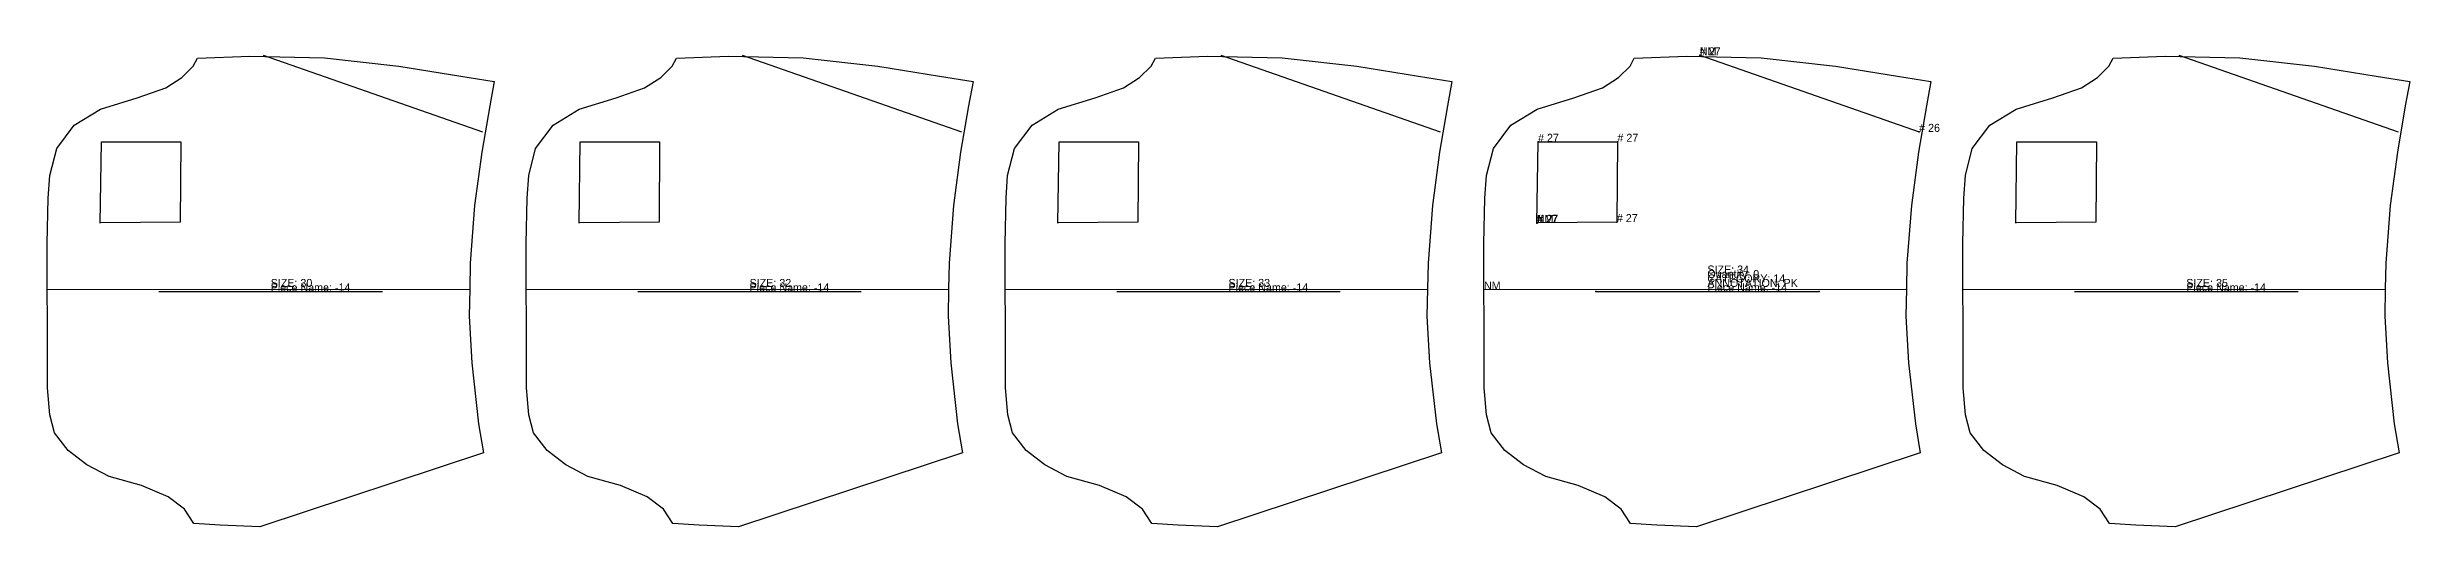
# Model space of a CAD drawing. Extents: x 0 to 2576, y 0 to 49.
# Drawn here: x 2321.7 to 2395.5, y 0 to 15 of the extents above; entities that cross this region are included whole.
import ezdxf

# ---------------------------------------------------------------- set-up
doc = ezdxf.new("R2010")
doc.units = 0

# ---------------------------------------------------------------- blocks, each defined once
blk = doc.blocks.new('1111-14_30')
at = {"layer": '1'}
blk.add_lwpolyline([(6.6365, 0), (5.4044, 0.0548), (4.5827, 0.1012), (4.2897, 0.553), (3.7784, 0.9386), (2.9479, 1.295), (1.9295, 1.5759), (1.2389, 1.9364), (0.6556, 2.3898), (0.2297, 2.9379), (0.0836, 3.5039), (0.0092, 4.3521), (0.0093, 6.4429), (0.0012, 7.4232), (0, 8.8637), (0.0296, 10.2751), (0.0793, 10.9869), (0.2952, 11.8334), (0.8445, 12.5593), (1.6605, 13.0629), (2.8108, 13.4161), (3.7022, 13.7317), (4.2031, 14.0561), (4.5632, 14.4066), (4.696, 14.6605), (6.3248, 14.7272), (8.6573, 14.6739), (10.9857, 14.4105), (12.9155, 14.0956), (13.9609, 13.9255), (13.8224, 13.1712), (13.5738, 11.7234), (13.3516, 10.0464), (13.213, 8.2517), (13.1972, 7.4401), (13.1806, 6.5901), (13.2623, 5.1319), (13.4772, 3.2172), (13.6299, 2.3132), (6.6365, 0)], close=True, dxfattribs=at)
at = {"layer": '5'}
blk.add_line((3.4902, 7.3636), (10.4707, 7.3636), dxfattribs=at)
at = {"layer": '7'}
blk.add_line((3.4902, 7.3636), (10.4707, 7.3636), dxfattribs=at)
at = {"layer": '8'}
for p, q in [((6.7444, 14.7492), (13.5957, 12.3543)), ((0.0012, 7.4232), (13.2053, 7.4342))]:
    blk.add_line(p, q, dxfattribs=at)
blk.add_lwpolyline([(1.6524, 9.5013), (1.6897, 12.0434), (4.1706, 12.0444), (4.1525, 9.5329), (1.6721, 9.5118)], dxfattribs=at)
at = {"layer": '1'}
for s, p in [('SIZE: 30', (6.9804, 7.5036)), ('Piece Name: -14', (6.9804, 7.3636))]:
    blk.add_text(s, height=0.25, dxfattribs=at).set_placement(p)
blk = doc.blocks.new('1111-14_32')
at = {"layer": '1'}
blk.add_lwpolyline([(6.6365, 0), (5.4044, 0.0548), (4.5827, 0.1012), (4.2897, 0.553), (3.7784, 0.9386), (2.9479, 1.295), (1.9295, 1.5759), (1.2389, 1.9364), (0.6556, 2.3898), (0.2297, 2.9379), (0.0836, 3.5039), (0.0092, 4.3521), (0.0093, 6.4429), (0.0012, 7.4232), (0, 8.8637), (0.0296, 10.2751), (0.0793, 10.9869), (0.2952, 11.8334), (0.8445, 12.5593), (1.6605, 13.0629), (2.8108, 13.4161), (3.7022, 13.7317), (4.2031, 14.0561), (4.5632, 14.4066), (4.696, 14.6605), (6.3248, 14.7272), (8.6573, 14.6739), (10.9857, 14.4105), (12.9155, 14.0956), (13.9609, 13.9255), (13.8224, 13.1712), (13.5738, 11.7234), (13.3516, 10.0464), (13.213, 8.2517), (13.1972, 7.4401), (13.1806, 6.5901), (13.2623, 5.1319), (13.4772, 3.2172), (13.6299, 2.3132), (6.6365, 0)], close=True, dxfattribs=at)
at = {"layer": '5'}
blk.add_line((3.4902, 7.3636), (10.4707, 7.3636), dxfattribs=at)
at = {"layer": '7'}
blk.add_line((3.4902, 7.3636), (10.4707, 7.3636), dxfattribs=at)
at = {"layer": '8'}
for p, q in [((6.7444, 14.7492), (13.5957, 12.3543)), ((0.0012, 7.4232), (13.2053, 7.4342))]:
    blk.add_line(p, q, dxfattribs=at)
blk.add_lwpolyline([(1.6524, 9.5013), (1.6897, 12.0434), (4.1706, 12.0444), (4.1525, 9.5329), (1.6721, 9.5118)], dxfattribs=at)
at = {"layer": '1'}
for s, p in [('SIZE: 32', (6.9804, 7.5036)), ('Piece Name: -14', (6.9804, 7.3636))]:
    blk.add_text(s, height=0.25, dxfattribs=at).set_placement(p)
blk = doc.blocks.new('1111-14_33')
at = {"layer": '1'}
blk.add_lwpolyline([(6.6365, 0), (5.4044, 0.0548), (4.5827, 0.1012), (4.2897, 0.553), (3.7784, 0.9386), (2.9479, 1.295), (1.9295, 1.5759), (1.2389, 1.9364), (0.6556, 2.3898), (0.2297, 2.9379), (0.0836, 3.5039), (0.0092, 4.3521), (0.0093, 6.4429), (0.0012, 7.4232), (0, 8.8637), (0.0296, 10.2751), (0.0793, 10.9869), (0.2952, 11.8334), (0.8445, 12.5593), (1.6605, 13.0629), (2.8108, 13.4161), (3.7022, 13.7317), (4.2031, 14.0561), (4.5632, 14.4066), (4.696, 14.6605), (6.3248, 14.7272), (8.6573, 14.6739), (10.9857, 14.4105), (12.9155, 14.0956), (13.9609, 13.9255), (13.8224, 13.1712), (13.5738, 11.7234), (13.3516, 10.0464), (13.213, 8.2517), (13.1972, 7.4401), (13.1806, 6.5901), (13.2623, 5.1319), (13.4772, 3.2172), (13.6299, 2.3132), (6.6365, 0)], close=True, dxfattribs=at)
at = {"layer": '5'}
blk.add_line((3.4902, 7.3636), (10.4707, 7.3636), dxfattribs=at)
at = {"layer": '7'}
blk.add_line((3.4902, 7.3636), (10.4707, 7.3636), dxfattribs=at)
at = {"layer": '8'}
for p, q in [((6.7444, 14.7492), (13.5957, 12.3543)), ((0.0012, 7.4232), (13.2053, 7.4342))]:
    blk.add_line(p, q, dxfattribs=at)
blk.add_lwpolyline([(1.6524, 9.5013), (1.6897, 12.0434), (4.1706, 12.0444), (4.1525, 9.5329), (1.6721, 9.5118)], dxfattribs=at)
at = {"layer": '1'}
for s, p in [('SIZE: 33', (6.9804, 7.5036)), ('Piece Name: -14', (6.9804, 7.3636))]:
    blk.add_text(s, height=0.25, dxfattribs=at).set_placement(p)
blk = doc.blocks.new('1111-14_34')
at = {"layer": '1'}
blk.add_lwpolyline([(6.6365, 0), (5.4044, 0.0548), (4.5827, 0.1012), (4.2897, 0.553), (3.7784, 0.9386), (2.9479, 1.295), (1.9295, 1.5759), (1.2389, 1.9364), (0.6556, 2.3898), (0.2297, 2.9379), (0.0836, 3.5039), (0.0092, 4.3521), (0.0093, 6.4429), (0.0012, 7.4232), (0, 8.8637), (0.0296, 10.2751), (0.0793, 10.9869), (0.2952, 11.8334), (0.8445, 12.5593), (1.6605, 13.0629), (2.8108, 13.4161), (3.7022, 13.7317), (4.2031, 14.0561), (4.5632, 14.4066), (4.696, 14.6605), (6.3248, 14.7272), (8.6573, 14.6739), (10.9857, 14.4105), (12.9155, 14.0956), (13.9609, 13.9255), (13.8224, 13.1712), (13.5738, 11.7234), (13.3516, 10.0464), (13.213, 8.2517), (13.1972, 7.4401), (13.1806, 6.5901), (13.2623, 5.1319), (13.4772, 3.2172), (13.6299, 2.3132), (6.6365, 0)], close=True, dxfattribs=at)
at = {"layer": '2'}
for p in [(6.7444, 14.7492), (1.6897, 12.0434), (4.1706, 12.0444), (13.5957, 12.3543), (1.6524, 9.5013), (1.6721, 9.5118), (4.1525, 9.5329), (0.0012, 7.4232), (13.2053, 7.4342), (3.4902, 7.3636), (10.4707, 7.3636)]:
    blk.add_point(p, dxfattribs=at)
at = {"layer": '5'}
blk.add_line((3.4902, 7.3636), (10.4707, 7.3636), dxfattribs=at)
at = {"layer": '7'}
blk.add_line((3.4902, 7.3636), (10.4707, 7.3636), dxfattribs=at)
at = {"layer": '8'}
for p, q in [((6.7444, 14.7492), (13.5957, 12.3543)), ((0.0012, 7.4232), (13.2053, 7.4342))]:
    blk.add_line(p, q, dxfattribs=at)
blk.add_lwpolyline([(1.6524, 9.5013), (1.6897, 12.0434), (4.1706, 12.0444), (4.1525, 9.5329), (1.6721, 9.5118)], dxfattribs=at)
at = {"layer": '1'}
for s, p in [('SIZE: 34', (6.9804, 7.9236)), ('ANNOTATION: PK', (6.9804, 7.5036)), ('Quantity: 0', (6.9804, 7.7836)), ('CATEGORY: 14', (6.9804, 7.6436)), ('Piece Name: -14', (6.9804, 7.3636))]:
    blk.add_text(s, height=0.25, dxfattribs=at).set_placement(p)
at = {"layer": '2'}
for s, p in [('# 27', (6.7444, 14.7492)), ('# 26', (13.5957, 12.3543)), ('# 27', (1.6897, 12.0434)), ('# 27', (4.1706, 12.0444)), ('# 27', (1.6524, 9.5013)), ('# 27', (1.6721, 9.5118)), ('# 27', (4.1525, 9.5329))]:
    blk.add_text(s, height=0.25, dxfattribs=at).set_placement(p)
at = {"layer": '8'}
for p in [(6.7444, 14.7492), (1.6524, 9.5013), (0.0012, 7.4232)]:
    blk.add_text('NM', height=0.25, dxfattribs=at).set_placement(p)
blk = doc.blocks.new('1111-14_35')
at = {"layer": '1'}
blk.add_lwpolyline([(6.6365, 0), (5.4044, 0.0548), (4.5827, 0.1012), (4.2897, 0.553), (3.7784, 0.9386), (2.9479, 1.295), (1.9295, 1.5759), (1.2389, 1.9364), (0.6556, 2.3898), (0.2297, 2.9379), (0.0836, 3.5039), (0.0092, 4.3521), (0.0093, 6.4429), (0.0012, 7.4232), (0, 8.8637), (0.0296, 10.2751), (0.0793, 10.9869), (0.2952, 11.8334), (0.8445, 12.5593), (1.6605, 13.0629), (2.8108, 13.4161), (3.7022, 13.7317), (4.2031, 14.0561), (4.5632, 14.4066), (4.696, 14.6605), (6.3248, 14.7272), (8.6573, 14.6739), (10.9857, 14.4105), (12.9155, 14.0956), (13.9609, 13.9255), (13.8224, 13.1712), (13.5738, 11.7234), (13.3516, 10.0464), (13.213, 8.2517), (13.1972, 7.4401), (13.1806, 6.5901), (13.2623, 5.1319), (13.4772, 3.2172), (13.6299, 2.3132), (6.6365, 0)], close=True, dxfattribs=at)
at = {"layer": '5'}
blk.add_line((3.4902, 7.3636), (10.4707, 7.3636), dxfattribs=at)
at = {"layer": '7'}
blk.add_line((3.4902, 7.3636), (10.4707, 7.3636), dxfattribs=at)
at = {"layer": '8'}
for p, q in [((6.7444, 14.7492), (13.5957, 12.3543)), ((0.0012, 7.4232), (13.2053, 7.4342))]:
    blk.add_line(p, q, dxfattribs=at)
blk.add_lwpolyline([(1.6524, 9.5013), (1.6897, 12.0434), (4.1706, 12.0444), (4.1525, 9.5329), (1.6721, 9.5118)], dxfattribs=at)
at = {"layer": '1'}
for s, p in [('SIZE: 35', (6.9804, 7.5036)), ('Piece Name: -14', (6.9804, 7.3636))]:
    blk.add_text(s, height=0.25, dxfattribs=at).set_placement(p)

msp = doc.modelspace()

# ---------------------------------------------------------------- block references
at = {"layer": '1'}
for name, p in [('1111-14_34', (2366.6226, 0)), ('1111-14_30', (2321.7399, 0)), ('1111-14_32', (2336.7008, 0)), ('1111-14_33', (2351.6617, 0)), ('1111-14_35', (2381.5835, 0))]:
    msp.add_blockref(name, p, dxfattribs=at)

doc.saveas('drawing.dxf')
